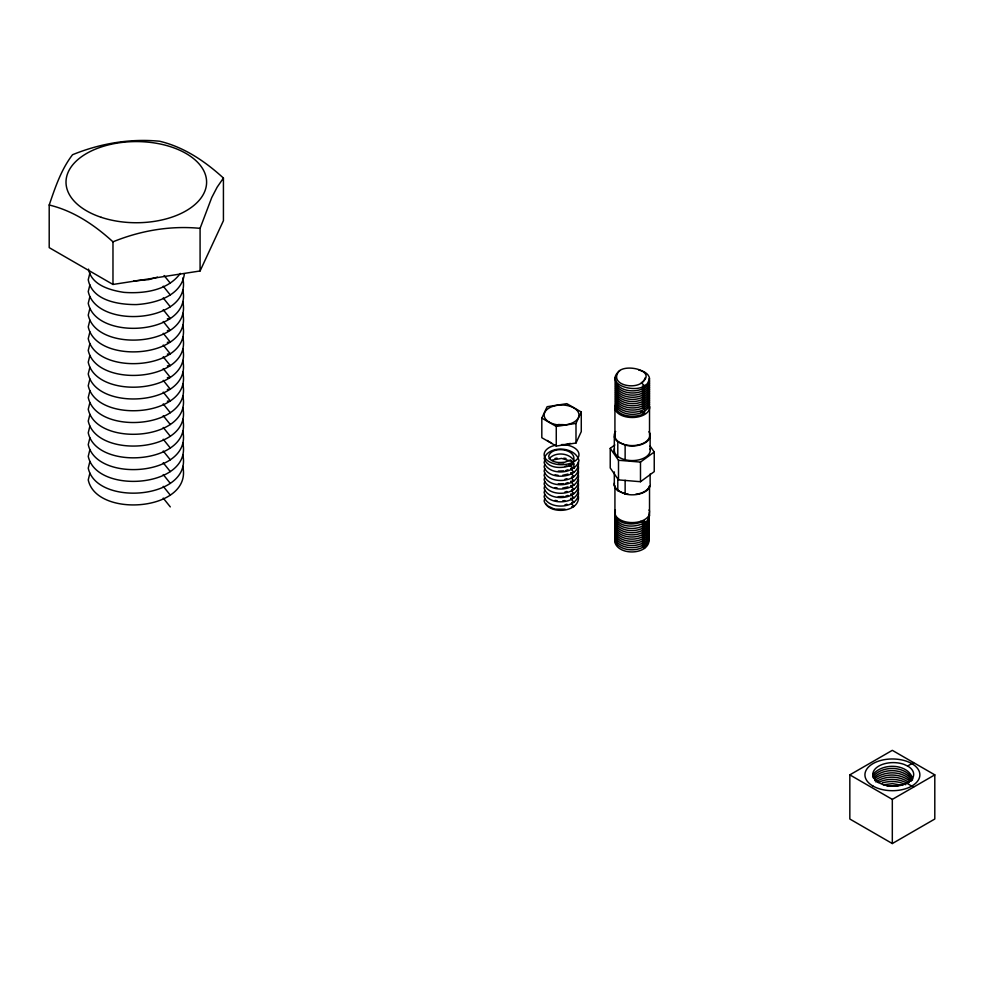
<?xml version="1.0" encoding="UTF-8"?>
<svg xmlns="http://www.w3.org/2000/svg" width="984" height="984" viewBox="0 0 984 984"><rect width="100%" height="100%" fill="white"/><g stroke="black" fill="none" stroke-linecap="round" stroke-linejoin="round"><path stroke-width="1.48" d="M572.713 462.455C579.945 449.54 551.999 444.559 548.654 456.244C550.142 462.824 558.494 462.369 563.77 462.96M184.377 273.896C181.56 296.049 155.349 303.453 136.309 304.585C118.547 304.683 92.127 300.735 88.252 279.776L89.888 273.085M615.406 377.29C613.598 393.723 645.664 395.531 649.649 381.042L649.059 378.532M615.406 379.418C613.598 395.851 645.664 397.659 649.649 383.182L649.059 380.66M615.406 381.558C613.598 397.979 645.664 399.799 649.649 385.31L649.059 382.801M615.406 383.686C613.598 400.119 645.664 401.927 649.649 387.45L649.059 384.928M615.406 385.826C613.598 402.247 645.664 404.067 649.649 389.578L649.059 387.069M615.406 387.954C613.598 404.387 645.664 406.195 649.649 391.718L649.059 389.197M615.406 390.094C613.598 406.515 645.664 408.335 649.649 393.846L649.059 391.337M615.406 392.222C613.598 408.655 645.664 410.463 649.649 395.986L649.059 393.465M615.406 394.363C613.598 410.783 645.664 412.603 649.649 398.114L649.059 395.605M615.406 396.49C613.598 412.923 645.664 414.731 649.649 400.254L649.059 397.733M615.406 398.618C613.598 415.051 645.664 416.872 649.649 402.382L649.059 399.873M615.406 400.759C613.598 417.191 645.664 418.999 649.649 404.522L649.059 402.001M615.406 402.887C613.549 416.982 635.258 418.704 644.545 413.501L644.545 411.361M615.406 511.877L614.803 514.398C618.382 526.071 635.529 525.591 644.545 520.708L644.545 522.836C635.529 527.719 618.382 528.199 614.803 516.526L615.406 514.017M615.406 516.145L614.803 518.666C618.801 533.144 650.867 531.335 649.059 514.903M615.406 518.285L614.803 520.794C618.801 535.271 650.867 533.463 649.059 517.031M615.406 520.413L614.803 522.922C618.801 537.412 650.867 535.603 649.059 519.171M615.406 522.553L614.803 525.062C618.801 539.539 650.867 537.731 649.059 521.299M615.406 524.681L614.803 527.19C618.801 541.68 650.867 539.872 649.059 523.439M615.406 526.821L614.803 529.331C618.801 543.808 650.867 542 649.059 525.567M615.406 528.949L614.803 531.458C618.801 545.948 650.867 544.14 649.059 527.707M615.406 531.077L614.803 533.599C618.801 548.076 650.867 546.268 649.059 529.835M615.406 533.217L614.803 535.726C618.801 550.216 650.867 548.408 649.059 531.975M615.406 535.345L614.803 537.867C618.801 552.344 650.867 550.536 649.059 534.103M615.406 537.485L614.803 539.995C618.801 554.484 650.867 552.676 649.059 536.243M615.406 539.613L614.803 542.135C618.801 556.612 650.867 554.804 649.059 538.371M645.123 377.844C641.74 391.657 608.087 386.195 618.641 371.608C625.639 363.219 658.136 370.968 641.347 382.837L644.545 385.753L647.324 383.76L649.649 378.914C649.096 373.637 643.487 370.993 638.837 370.095M89.888 284.856L88.252 291.547C96.481 330.329 193.048 322.629 182.741 277.992M89.888 296.627L88.252 303.318C96.481 342.1 193.048 334.4 182.741 289.763M89.888 308.41L88.252 315.101C96.481 353.871 193.048 346.183 182.741 301.534M89.888 320.181L88.252 326.873C96.481 365.654 193.048 357.955 182.741 313.306M89.888 331.952L88.252 338.644C96.481 377.425 193.048 369.726 182.741 325.089M89.888 343.724L88.252 350.415C96.481 389.197 193.048 381.497 182.741 336.86M89.888 355.495L88.252 362.186C96.481 400.968 193.048 393.268 182.741 348.631M89.888 367.266L88.252 373.957C96.481 412.739 193.048 405.039 182.741 360.402M89.888 379.037L88.252 385.728C96.481 424.51 193.048 416.822 182.741 372.173M89.888 390.82L88.252 397.511C96.481 436.293 193.048 428.594 182.741 383.944M89.888 402.591L88.252 409.282C96.481 448.064 193.048 440.365 182.741 395.716M89.888 414.362L88.252 421.054C96.481 459.836 193.048 452.136 182.741 407.499M89.888 426.133L88.252 432.825C96.481 471.607 193.048 463.907 182.741 419.27M89.888 437.905L88.252 444.596C96.481 483.378 193.048 475.678 182.741 431.041M89.888 449.676L88.252 456.367C96.481 495.149 193.048 487.449 182.741 442.812M89.888 461.459L88.252 468.15C96.481 506.932 193.048 499.232 182.741 454.583M89.888 473.23L88.252 479.921C96.481 518.703 193.048 511.003 182.741 466.354M544.718 460.229L544.127 462.652C548.974 476.145 575.566 474.509 578.973 460.512C575.566 446.527 548.974 444.879 544.127 458.384C547.94 469.872 565.037 468.901 573.869 463.894L573.869 468.163L571.729 468.347M544.718 464.497L544.127 466.92C548.605 481.274 580.498 478.482 578.383 462M544.718 468.753L544.127 471.188C548.605 485.543 580.498 482.75 578.383 466.268M544.718 473.021L544.127 475.457C548.605 489.811 580.498 487.018 578.383 470.536M544.718 477.289L544.127 479.725C548.605 494.079 580.498 491.287 578.383 474.805M544.718 481.557L544.127 483.993C548.605 498.347 580.498 495.555 578.383 479.073M544.718 485.825L544.127 488.261C548.605 502.615 580.498 499.823 578.383 483.341M544.718 490.094L544.127 492.529C548.605 506.883 580.498 504.091 578.383 487.609M544.718 494.362L544.127 496.797C548.605 511.151 580.498 508.359 578.383 491.877M544.718 498.63L544.127 501.053C548.605 515.419 580.498 512.627 578.383 496.145M49.2 205.016C55.202 187.538 61.131 169.543 72.545 154.722C100.085 143.504 129.962 138.338 159.654 141.241C184.033 147.046 205.152 161.351 223.429 178.055L223.429 220.674L200.084 270.969L112.975 284.45L49.2 247.636L49.2 205.016C73.579 210.822 94.698 225.127 112.975 241.83L112.975 284.45M200.084 270.969L200.084 228.35L211.757 197.513L217.169 187.144L223.429 178.055M541.815 418.102L547.104 406.712L566.833 403.661L581.273 412.001L581.273 431.619L575.997 443.009L556.268 446.059L541.815 437.72L541.815 418.102L556.268 426.441L575.997 423.391L581.273 412.001M180.33 273.38C167.821 290.575 143.75 293.872 123.873 292.359C110.073 290.255 91.291 285.053 88.523 269.124M872.771 774.839C881.664 762.674 908.134 763.141 912.734 778.811M872.771 776.966C881.602 765.023 906.731 765.355 912.512 779.906M873.448 778.184C882.82 767.606 903.853 768.135 912.057 779.955M549.097 458.765C555.099 451.644 569.01 452.702 574.004 460.549M619.908 370.464C602.885 384.387 634.938 393.366 644.545 385.753M650.104 446.047L654.237 452L654.237 471.631L640.486 481.717L618.493 479.884L610.228 467.966L610.228 448.347L614.816 444.989M610.228 448.347L618.493 460.266L640.486 462.086L654.237 452M874.801 778.492C885.046 770.57 902.955 770.632 911.381 781.111M874.801 780.62C884.69 772.92 900.446 773.215 910.028 781.308M875.883 781.972C885.391 775.355 899.708 775.601 908.958 782.6M849.832 774.863L892.316 750.337L934.8 774.863L934.8 819.02L892.316 843.546L849.832 819.02L849.832 774.863L892.316 799.389L934.8 774.863M907.592 766.056L913.558 762.6M878.048 782.551C886.965 778.147 898.048 778.344 906.805 783.055M552.43 460.057L561.544 458.409L570.671 461.115M112.975 241.83C140.515 230.613 170.392 225.447 200.084 228.35M564.89 466.465L566.956 465.85M565.923 470.426L568.002 469.811M568.002 474.079L562.663 475.284M564.89 479.269L566.956 478.654M565.923 483.23L568.002 482.615M568.002 486.883L562.663 488.089M564.89 492.074L566.956 491.459M565.923 496.034L568.002 495.419M564.89 504.878L566.956 504.263M157.44 277.156L148.756 279.604L133.824 280.944M573.869 463.894L568.617 465.223L573.869 468.163M882.254 782.895C889.954 780.755 898.576 780.989 905.747 784.703M883.484 784.765L892.426 783.633L902.599 785.367M554.939 458.507L557.042 458.089M556.206 424.928L559.244 424.461M563.77 470.869L558.211 471.09M563.77 483.673L558.211 483.894M563.77 496.477L558.211 496.686M562.663 500.893L564.89 500.61M565.087 509.208L555.038 509.146M167.354 318.791L170.293 318.533L163.233 309.739M167.354 330.562L170.293 330.304L163.233 321.51M167.354 342.334L170.293 342.075L163.233 333.293M167.354 354.117L170.293 353.846L163.233 345.064M167.354 365.888L170.293 365.618L163.233 356.835M167.354 377.659L170.293 377.389L163.233 368.606M167.354 389.43L170.293 389.172L163.233 380.377M167.354 401.201L170.293 400.943L163.233 392.149M571.729 472.615L573.869 472.431L570.671 468.446M571.729 476.883L573.869 476.699L570.671 472.714M571.729 481.151L573.869 480.967L571.47 477.978M571.729 485.419L573.869 485.235L570.671 481.25M571.729 489.688L573.869 489.503L570.671 485.518M571.729 493.956L573.869 493.771L571.47 490.782M571.729 498.224L573.869 498.039L570.671 494.054M571.729 502.492L573.869 502.307L570.671 498.322M571.729 506.76L573.869 506.576L571.47 503.587M887.162 786.081L897.691 786.253M558.211 462.751L564.89 462.197L570.671 459.909L573.069 462.898M563.807 458.187L566.058 458.446M555.099 474.792L558.211 475.358M555.099 487.597L557.178 487.966M555.099 500.389L557.178 500.77M648.973 431.681A18.032 10.406 0 0 1 644.827 442.997A18.032 10.406 0 0 1 625.135 445.112L617.792 441.791A18.032 10.406 0 0 1 615.664 431.447M650.129 474.03L650.129 483.193A18.032 10.406 0 0 1 625.135 493.993L617.792 490.659A18.032 10.406 0 0 1 614.385 482.947M640.609 521.385L644.545 522.836L647.324 520.671L649.649 515.456L649.059 512.762M554.152 508.986L548.088 506.071M640.609 411.939L644.545 413.501L642.417 411.558M906.731 783.19L913.558 787.126M642.417 385.949L644.545 387.893M642.417 388.077L644.545 390.021M642.417 390.217L644.545 392.161M642.417 392.345L644.545 394.289M642.417 394.486L644.545 396.429M642.417 396.613L644.545 398.557M642.417 398.754L644.545 400.697M642.417 400.882L644.545 402.825M642.417 403.022L644.545 404.965M642.417 405.15L644.545 407.093M642.417 407.29L644.545 409.233M642.417 523.033L644.545 524.976M642.417 525.161L644.545 527.104M642.417 527.301L644.545 529.244M642.417 529.429L644.545 531.372M642.417 531.569L644.545 533.513M642.417 533.697L644.545 535.64M642.417 535.837L644.545 537.781M642.417 537.965L644.545 539.909M642.417 540.105L644.545 542.049M642.417 542.233L644.545 544.177M642.417 544.373L644.545 546.317M642.417 546.501L644.545 548.445M546.182 503.968L546.846 504.731M164.119 275.52L170.293 283.207M163.233 286.196L170.293 294.979M163.233 297.967L170.293 306.762M163.233 403.932L170.293 412.714M163.233 415.703L170.293 424.485M163.233 427.474L170.293 436.256M163.233 439.245L170.293 448.027M163.233 451.016L170.293 459.811M163.233 462.787L170.293 471.582M163.233 474.559L170.293 483.353M163.233 486.342L170.293 495.124M163.233 498.113L170.293 506.895M892.316 799.389L892.316 843.546M650.129 434.313L650.129 449.59M649.526 406.257L649.526 434.362A17.417 10.061 0 0 1 632.023 445.604A17.417 10.061 0 0 1 614.988 434.116M649.526 486.194L649.526 511.336M640.486 462.086L640.486 481.717M625.135 445.112L625.135 460.389M625.135 480.253L625.135 493.993M618.493 460.266L618.493 479.884M617.792 441.791L617.792 457.056M617.792 478.445L617.792 490.659M614.926 408.643L614.926 436.748M614.926 485.616L614.926 513.722M614.323 436.785L614.323 452.062M614.323 471.914L614.323 485.666M575.997 423.391L575.997 443.009M556.268 426.441L556.268 446.059M649.059 509.921A17.417 10.061 0 0 1 632.232 522.59A17.417 10.061 0 0 1 615.406 509.921M650.129 448.938A18.02 10.406 0 0 1 632.011 460.586A18.02 10.406 0 0 1 614.397 448.692M649.059 404.842A17.417 10.061 0 0 1 632.232 417.511A17.417 10.061 0 0 1 615.406 404.842M649.477 485.862A17.417 10.061 0 0 1 635.787 494.276M628.259 494.226A17.417 10.061 0 0 1 616.058 488.162M570.265 443.378A17.417 10.061 0 0 1 561.544 444.731M551.557 442.911A17.417 10.061 0 0 1 547.276 440.438M557.042 424.953A17.417 10.061 0 0 1 566.058 424.953M561.544 444.583A17.417 10.061 0 0 1 577.547 458.63A17.417 10.061 0 0 1 548.875 461.545A17.417 10.061 0 0 1 555.591 445.198M908.06 766.265L903.902 764.334A20.43 11.796 0 0 0 877.371 766.991A20.43 11.796 0 0 0 878.454 782.526L882.599 784.457A20.43 11.796 0 0 0 909.142 781.813A20.43 11.796 0 0 0 908.06 766.265M873.005 786.068A27.478 15.867 0 0 0 918.945 778.922A27.478 15.867 0 0 0 885.256 759.513A27.478 15.867 0 0 0 873.005 786.068M549.232 422.161A17.417 10.061 0 0 0 578.383 417.659A17.417 10.061 0 0 0 557.042 405.334A17.417 10.061 0 0 0 549.232 422.161M101.168 217.304A70.294 40.578 0 0 0 206.603 182.163A70.294 40.578 0 0 0 101.168 147.01A70.294 40.578 0 0 0 101.168 217.304"/></g></svg>
